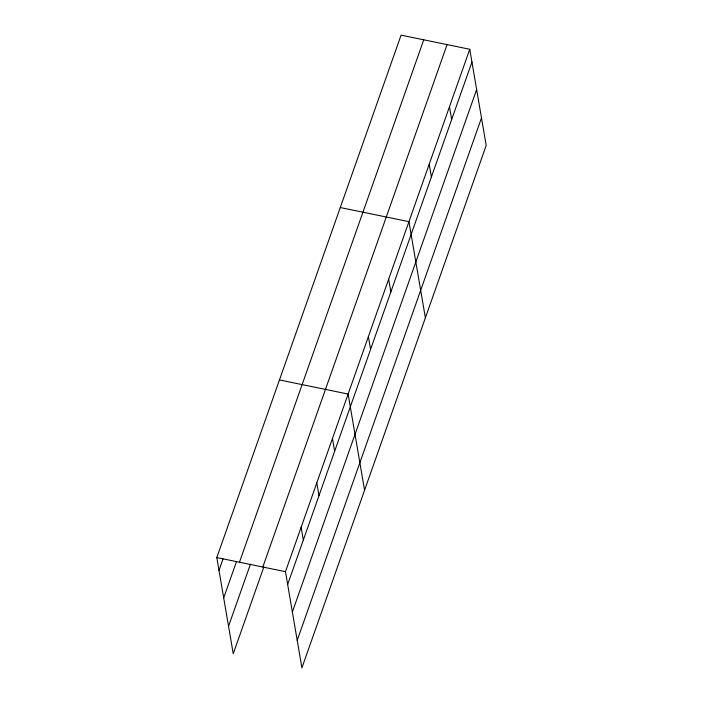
<?xml version="1.0" encoding="UTF-8"?>
<svg xmlns="http://www.w3.org/2000/svg" width="703" height="703" viewBox="0 0 703 703"><rect width="100%" height="100%" fill="white"/><g stroke="black" fill="none" stroke-linecap="round" stroke-linejoin="round"><path stroke-width="1.05" d="M263.845 566.987L233.247 653.737L216.805 557.567L401.088 35.15L469.753 49.263L486.195 145.433L301.912 667.85L285.471 571.68L469.753 49.263M218.993 570.353L223 558.999M223.695 597.875L236.445 561.723M239.468 562.224L423.751 39.807M228.545 626.224L250.4 564.263M262.817 567.022L447.09 44.605M287.659 584.465L471.941 62.049M292.36 611.988L476.643 89.571M297.211 640.336L481.485 117.919M340.278 207.552L408.944 221.665L425.377 317.826M279.46 379.945L348.126 394.058L364.567 490.228M216.805 557.567L285.471 571.68M449.481 106.733L451.669 119.519M429.208 164.194L431.396 176.98M388.671 279.126L390.859 291.912M368.398 336.596L370.586 349.382M332.466 438.461L334.654 451.256M316.798 482.873L318.986 495.659M301.139 527.276L303.327 540.062"/></g></svg>
